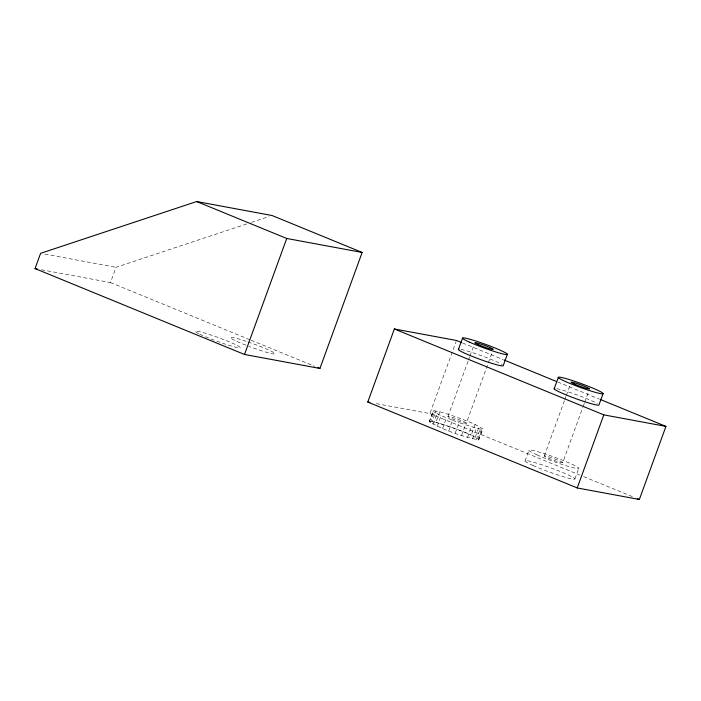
<?xml version="1.0" encoding="UTF-8"?>
<svg xmlns="http://www.w3.org/2000/svg" width="701" height="701" viewBox="0 0 701 701"><rect width="100%" height="100%" fill="white"/><g stroke="black" fill="none" stroke-linecap="round" stroke-linejoin="round"><path stroke-width="0.53" stroke-dasharray="3.5 2.63" d="M41.42 269.754L110.469 282.556L116.024 267.309L247.269 223.75M376.341 403.636L429.897 413.572L456.123 341.518M429.275 421.713L433.148 411.075L433.753 410.69L439.746 411.802A26.603 2.182 20 0 1 475.094 424.447L483.033 428.916L478.555 439.939C461.521 436.285 444.311 430.528 429.275 421.713L433.753 410.69M430.37 422.712L434.243 412.065L433.148 411.075M429.879 421.336L432.131 421.581L436.004 410.944M433.095 424.236L436.968 413.599L434.243 412.065M439.746 411.802L435.873 422.44L432.14 421.581M437.258 426.208L441.131 415.562L436.968 413.599M442.576 428.477L446.449 417.831L441.131 415.562M447.974 416.412L468.11 361.076M468.487 360.051L469.609 356.975M469.977 355.95L473.71 345.698M448.684 430.896L452.557 420.25L446.449 417.831M455.168 433.297L459.041 422.65L476.4 428.18L480.167 429.047L483.033 428.916M461.591 435.514L465.464 424.867M466.331 423.264A9.849 0.806 20 0 0 453.6 417.761A9.849 0.806 20 0 0 451.523 418.488A9.849 0.806 20 0 0 466.331 423.264L487.966 363.828M488.343 362.803L492.067 352.559M467.514 437.398L471.387 426.751M475.094 424.447L471.221 435.084L479.16 439.553M472.527 438.826L476.4 428.18M475.339 437.03L479.212 426.392M476.294 439.693L480.167 429.047M478.056 438.563L481.938 427.925M478.555 439.939L482.428 429.301M525.031 460.995L528.904 450.349M544.318 455.895L564.463 400.56M564.84 399.535L565.952 396.459M566.329 395.434L570.43 384.166M562.684 462.748A9.849 0.806 20 0 0 549.943 457.245A9.849 0.806 20 0 0 547.875 457.972A9.849 0.806 20 0 0 562.684 462.748L582.82 407.412M583.197 406.387L584.319 403.312M584.687 402.286L588.419 392.043M574.916 478.836L578.789 468.189M251.405 222.375L268.974 216.548M44.855 254.104L116.024 267.309M452.557 420.25L459.041 422.65M462.564 342.982L503.038 359.578M557.681 381.992L599.171 399M110.469 282.556L250.108 339.827M251.116 340.239L314.863 366.378M429.897 413.572L579.657 474.98M583.696 476.645L633.283 496.974M556.725 388.704A23.86 1.954 20 0 1 577.677 395.162A23.86 1.954 20 0 1 597.348 403.557M460.978 349.431A23.86 1.954 20 0 1 482.893 356.248A23.86 1.954 20 0 1 502.249 364.695M247.935 341.913A23.86 1.954 20 0 1 275.107 353.725A23.86 1.954 20 0 1 248.653 346.25M245.823 345.164A23.86 1.954 20 0 1 230.243 337.54A23.86 1.954 20 0 1 246.042 341.273M198.733 333.685A23.86 1.954 20 0 1 216.372 336.874A23.86 1.954 20 0 1 237.998 347.652A23.86 1.954 20 0 1 199.548 334.097M435.908 422.449L435.873 422.44A26.603 2.182 20 0 1 471.221 435.084A26.55 2.173 20 0 0 435.908 422.449M533.014 465.49A26.55 2.173 20 0 0 574.312 479.221A26.55 2.173 20 0 0 542.6 465.043A26.55 2.173 20 0 0 533.014 465.49M536.887 454.844A26.55 2.173 20 0 0 578.185 468.575A26.55 2.173 20 0 0 546.473 454.397A26.55 2.173 20 0 0 536.887 454.844"/><path stroke-width="1.05" d="M35.05 268.571L40.605 253.324L196.657 201.537L272.076 215.522L362.145 252.456L319.928 368.454L244.509 354.469L35.05 268.571L37.171 268.965M244.509 354.469L286.727 238.471L362.145 252.456M600.179 399.421L665.95 426.392L639.356 499.462L577.221 487.949L367.771 402.05L394.365 328.971L456.491 340.493L461.556 342.57M458.401 349.554L462.537 338.197M507.366 354.233L503.239 365.589A23.86 1.954 20 0 1 478.748 358.894A23.86 1.954 20 0 1 458.945 349.212M554.149 388.818L558.285 377.471M603.123 393.506L598.987 404.854A23.86 1.954 20 0 1 574.496 398.159A23.86 1.954 20 0 1 554.693 388.477M577.221 487.949L603.824 414.869L665.95 426.392M367.771 402.05L369.909 402.444M196.657 201.537L286.727 238.471M504.054 359.999L556.673 381.572M394.365 328.971L603.824 414.869M317.904 367.631L319.928 368.454M637.332 498.639L639.356 499.462M565.462 381.51A23.86 1.954 20 0 0 602.58 393.848A23.86 1.954 20 0 0 574.075 381.107A23.86 1.954 20 0 0 565.462 381.51M574.732 384.192A9.849 0.806 20 0 0 589.541 388.967A9.849 0.806 20 0 0 576.8 383.465A9.849 0.806 20 0 0 574.732 384.192M469.705 342.237A23.86 1.954 20 0 0 506.832 354.583A23.86 1.954 20 0 0 478.319 341.834A23.86 1.954 20 0 0 469.705 342.237M478.38 344.699A9.849 0.806 20 0 0 493.189 349.484A9.849 0.806 20 0 0 480.457 343.981A9.849 0.806 20 0 0 478.38 344.699"/></g></svg>
